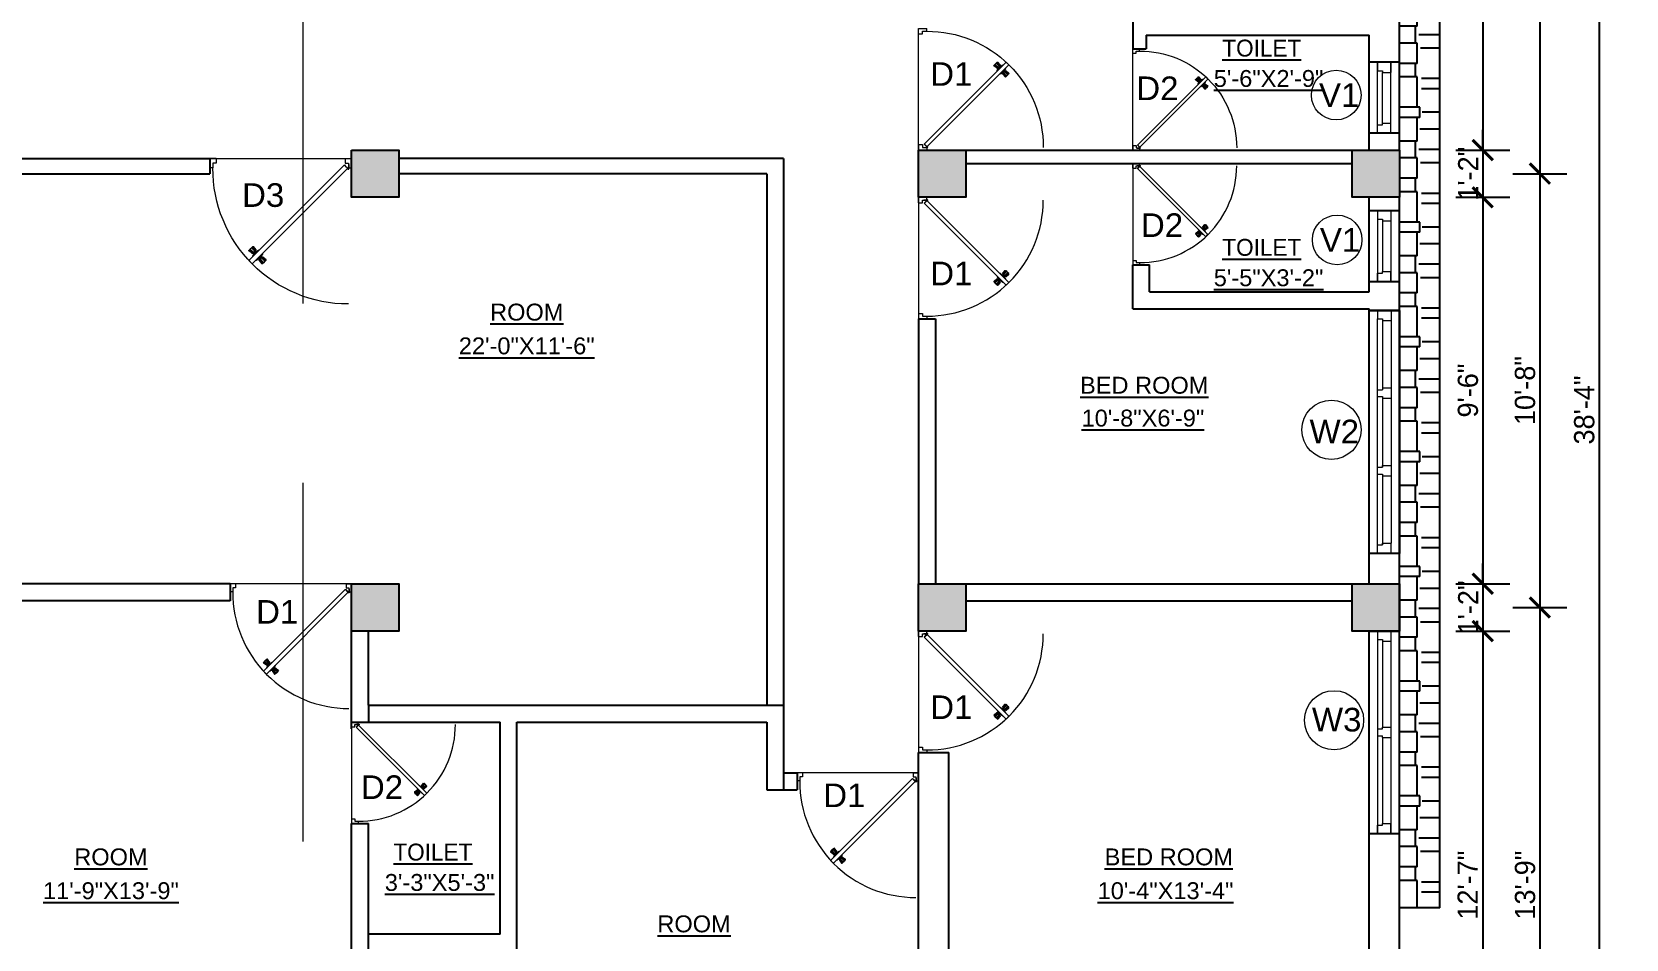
# Model space of a CAD drawing. Header units: inches. Extents: x 3672 to 10975, y -27382 to -746.
# Drawn here: x 4042.8 to 4515.1, y -25579.2 to -25310.5 of the extents above; entities that cross this region are included whole.
import ezdxf

# ---------------------------------------------------------------- set-up
doc = ezdxf.new("R2010")
doc.units = ezdxf.units.IN
doc.header["$LTSCALE"] = 17
doc.header["$MEASUREMENT"] = 0
doc.linetypes.add('21_FP_00$0$HIDDEN', pattern=[0.375, 0.25, -0.125])
doc.linetypes.add('PHANTOM2', pattern=[1.25, 0.625, -0.125, 0.125, -0.125, 0.125, -0.125])
for name, color, linetype, lineweight in [('25 BOT BAR', 12, 'Continuous', 25), ('aa_section_line', 2, 'PHANTOM2', 13), ('DOOR & WIN', 1, 'Continuous', 25), ('OUTLINE', 1, 'Continuous', 25), ('PUERTAS', 7, 'Continuous', 9), ('TEXT', 231, 'Continuous', 20), ('WINDOW FRAME PLAN', 162, 'Continuous', 18)]:
    doc.layers.add(name, color=color, linetype=linetype, lineweight=lineweight)
doc.styles.add('ARCHITECTURE', font='stylu.ttf')
doc.styles.add('DIMTEXT', font='arial.ttf', dxfattribs={"height": 6})
doc.dimstyles.new('8 SCALE', dxfattribs={"dimscale": 0, "dimtxt": 6, "dimasz": 6, "dimexe": 8, "dimexo": 8, "dimgap": 1.25, "dimtad": 1, "dimdec": 0, "dimzin": 3, "dimdsep": 46, "dimlunit": 4, "dimtxsty": 'ARCHITECTURE', "dimblk": 'ARCHTICK', "dimcen": 8, "dimdle": 8, "dimclrd": 5, "dimclre": 5, "dimclrt": 7, "dimadec": 0, "dimazin": 0, "dimtfac": 0.75, "dimtdec": 0, "dimtix": 1, "dimtmove": 2, "dimatfit": 3, "dimldrblk": 'ARCHTICK', "dimfxl": 8, "dimfxlon": 1, "dimtolj": 1, "dimtzin": 0, "dimlwd": -1, "dimlwe": -1, "dimarcsym": 0})

# ---------------------------------------------------------------- blocks, each defined once
blk = doc.blocks.new('ffddd')
at = {"layer": 'DOOR & WIN'}
for p, q in [((-13345.31, -2388.07), (-13345.31, -2316.07)), ((-13336.31, -2316.07), (-13345.31, -2316.07)), ((-13336.31, -2316.07), (-13336.31, -2388.07)), ((-13336.31, -2388.07), (-13345.31, -2388.07)), ((-13336.31, -2388.07), (-13345.31, -2388.07))]:
    blk.add_line(p, q, dxfattribs=at)
at = {"layer": 'WINDOW FRAME PLAN'}
for p, q in [((-13342.81, -2316.07), (-13342.81, -2318.57)), ((-13342.81, -2385.57), (-13342.81, -2318.57)), ((-13342.81, -2318.57), (-13341.31, -2318.57)), ((-13341.31, -2318.57), (-13341.31, -2319.07)), ((-13341.31, -2319.07), (-13341.31, -2339.57)), ((-13341.31, -2319.07), (-13338.81, -2319.07)), ((-13338.81, -2316.07), (-13338.81, -2319.07)), ((-13338.81, -2319.07), (-13338.81, -2385.07)), ((-13342.81, -2339.57), (-13341.31, -2339.57)), ((-13342.81, -2341.57), (-13341.31, -2341.57)), ((-13341.31, -2339.07), (-13338.81, -2339.07)), ((-13341.31, -2341.57), (-13341.31, -2342.07)), ((-13341.31, -2341.57), (-13341.31, -2362.57)), ((-13341.31, -2342.07), (-13338.81, -2342.07)), ((-13342.81, -2362.57), (-13341.31, -2362.57)), ((-13342.81, -2364.57), (-13341.31, -2364.57)), ((-13341.31, -2362.07), (-13338.81, -2362.07)), ((-13341.31, -2362.57), (-13341.31, -2362.07)), ((-13341.31, -2364.57), (-13341.31, -2385.57)), ((-13341.31, -2365.07), (-13338.81, -2365.07)), ((-13341.31, -2385.07), (-13338.81, -2385.07)), ((-13341.31, -2385.57), (-13341.31, -2385.07)), ((-13338.81, -2388.07), (-13338.81, -2385.07)), ((-13342.81, -2388.07), (-13342.81, -2385.57)), ((-13342.81, -2385.57), (-13341.31, -2385.57))]:
    blk.add_line(p, q, dxfattribs=at)
blk = doc.blocks.new('3ft')
at = {"layer": 'PUERTAS', "color": 6}
for p, q in [((1.01, 2.52), (25.23, 26.74)), ((26.05, 25.92), (1.77, 1.64)), ((26.05, 25.92), (25.23, 26.74)), ((0, 2.4), (0, 0)), ((0.72, 2.4), (0, 2.4)), ((1.6, 0), (0, 0)), ((0.72, 1.52), (0.72, 2.44)), ((0.8, 1.52), (0.72, 1.52)), ((0.8, 1.52), (0.8, 2.41)), ((0.8, 1.2), (0.8, 1.52)), ((1.6, 1.2), (0.8, 1.2)), ((1.57, 1.84), (0.94, 2.47)), ((1.63, 1.89), (0.97, 2.55)), ((1.63, 1.89), (1.57, 1.84)), ((1.77, 1.64), (1.57, 1.84)), ((1.6, 0), (1.6, 1.2)), ((34.4, 0), (34.4, 1.2)), ((34.4, 1.2), (35.2, 1.2)), ((34.4, 0), (36, 0)), ((35.2, 1.2), (35.2, 2.4)), ((35.2, 2.4), (36, 2.4)), ((36, 0), (36, 2.4))]:
    blk.add_line(p, q, dxfattribs=at)
at = {"layer": 'PUERTAS', "color": 8}
for p, q in [((22.57, 24.94), (21.65, 25.68)), ((22.63, 24.99), (21.69, 25.75)), ((22.74, 25.1), (21.84, 25.9)), ((22.13, 26.28), (21.98, 26.13)), ((22.88, 25.24), (22.01, 26.06)), ((22.13, 26.28), (22.27, 26.42)), ((22.29, 26.41), (22.27, 26.42)), ((23.16, 25.52), (22.34, 26.39)), ((23.3, 25.66), (22.5, 26.56)), ((23.41, 25.77), (22.65, 26.71)), ((22.69, 24.32), (23.02, 24.83)), ((23.46, 25.83), (22.72, 26.75)), ((22.95, 24.96), (22.84, 25.07)), ((22.98, 24.99), (22.86, 25.1)), ((23.03, 25.04), (22.91, 25.15)), ((22.91, 24.53), (23.1, 24.91)), ((23.11, 25.12), (22.99, 25.23)), ((23.13, 24.76), (23.18, 24.99)), ((23.28, 25.3), (23.17, 25.41)), ((23.36, 25.37), (23.25, 25.49)), ((23.31, 24.94), (23.28, 25.08)), ((23.41, 25.43), (23.3, 25.54)), ((23.46, 25.09), (23.32, 25.13)), ((23.44, 25.45), (23.33, 25.56)), ((23.64, 25.27), (23.41, 25.22)), ((23.87, 25.49), (23.49, 25.3)), ((24.08, 25.71), (23.57, 25.38)), ((23.63, 23.38), (24.14, 23.72)), ((23.84, 23.6), (24.22, 23.79)), ((24.07, 23.82), (24.3, 23.88)), ((24.25, 24), (24.39, 23.97)), ((24.27, 23.64), (24.38, 23.53)), ((24.3, 23.67), (24.41, 23.56)), ((24.35, 23.72), (24.46, 23.61)), ((24.4, 24.15), (24.43, 24.01)), ((24.43, 23.8), (24.54, 23.69)), ((24.58, 24.33), (24.52, 24.1)), ((24.6, 23.97), (24.72, 23.86)), ((24.8, 24.56), (24.61, 24.18)), ((25.02, 24.77), (24.68, 24.26)), ((24.68, 24.05), (24.79, 23.94)), ((24.73, 24.1), (24.85, 23.99)), ((24.76, 24.13), (24.87, 24.02)), ((24.83, 23.85), (25.7, 23.03)), ((24.97, 23.99), (25.87, 23.2)), ((25.08, 24.1), (26.02, 23.34)), ((25.14, 24.15), (26.06, 23.41)), ((24.25, 23.26), (24.99, 22.34)), ((24.3, 23.32), (25.06, 22.38)), ((24.41, 23.43), (25.2, 22.53)), ((24.55, 23.57), (25.37, 22.7)), ((25.58, 22.82), (25.43, 22.67)), ((25.58, 22.82), (25.73, 22.97)), ((25.72, 22.98), (25.73, 22.97)), ((0, 0), (36, 0))]:
    blk.add_line(p, q, dxfattribs=at)
at = {"layer": 'PUERTAS', "color": 1}
for p, q in [((21.67, 25.73), (22.17, 26.23)), ((22.49, 24.95), (21.67, 25.61)), ((21.7, 25.82), (22.14, 26.26)), ((21.73, 25.79), (21.7, 25.82)), ((22.58, 26.7), (22.14, 26.26)), ((22.67, 26.73), (22.17, 26.23)), ((22.61, 26.67), (22.58, 26.7)), ((22.6, 24.96), (23.02, 25.38)), ((22.61, 24.25), (22.92, 24.72)), ((22.62, 24.13), (22.61, 24.14)), ((22.7, 25.07), (22.71, 25.06)), ((23.45, 25.91), (22.79, 26.73)), ((22.82, 25.06), (23.08, 25.32)), ((22.94, 24.95), (22.83, 25.07)), ((22.92, 24.72), (22.92, 24.72)), ((22.93, 24.94), (23.19, 25.21)), ((22.93, 24.84), (22.93, 24.83)), ((23.44, 25.81), (23.02, 25.38)), ((23.34, 25.58), (23.08, 25.32)), ((23.46, 25.47), (23.19, 25.21)), ((23.33, 25.7), (23.34, 25.69)), ((23.45, 25.46), (23.33, 25.57)), ((23.57, 25.47), (23.57, 25.47)), ((24.15, 25.79), (23.68, 25.48)), ((23.68, 25.48), (23.68, 25.48)), ((24.03, 23.61), (24.03, 23.62)), ((24.14, 23.62), (24.14, 23.62)), ((24.25, 23.62), (24.51, 23.89)), ((24.27, 25.78), (24.26, 25.79)), ((24.26, 23.29), (24.69, 23.71)), ((24.26, 23.63), (24.37, 23.52)), ((24.37, 23.52), (24.63, 23.77)), ((24.78, 24.15), (24.51, 23.89)), ((24.89, 24.03), (24.63, 23.77)), ((25.11, 24.14), (24.69, 23.71)), ((24.77, 24.14), (24.88, 24.03)), ((24.79, 24.38), (24.78, 24.37)), ((24.78, 24.26), (24.78, 24.26)), ((25.1, 24.84), (24.79, 24.38)), ((25, 24.03), (25, 24.03)), ((25.09, 24.96), (25.1, 24.95)), ((25.22, 24.14), (26.03, 23.48)), ((23.44, 23.31), (23.45, 23.3)), ((23.56, 23.3), (24.03, 23.61)), ((24.26, 23.18), (24.92, 22.37)), ((24.37, 23.4), (24.37, 23.4)), ((25.04, 22.36), (25.54, 22.86)), ((25.1, 22.42), (25.13, 22.39)), ((25.13, 22.39), (25.57, 22.83)), ((26.04, 23.37), (25.54, 22.86)), ((26.01, 23.27), (25.57, 22.83)), ((25.98, 23.3), (26.01, 23.27))]:
    blk.add_line(p, q, dxfattribs=at)
at = {"layer": 'PUERTAS', "color": 2}
for p, q in [((21.99, 26.11), (21.98, 26.13)), ((25.42, 22.68), (25.43, 22.67))]:
    blk.add_line(p, q, dxfattribs=at)
at = {"layer": 'PUERTAS', "color": 6}
for radius in [0.155, 0.0752]:
    blk.add_circle((0.82, 2.56), radius, dxfattribs=at)
blk.add_arc((0.82, 2.56), 34.38, 359.7285, 90.0333, dxfattribs=at)
at = {"layer": 'PUERTAS', "color": 1}
for centre, start, end in [((22.54, 25.01), 231.0764, 315), ((22.67, 24.2), 135, 225), ((22.73, 26.68), 38.9236, 135), ((22.77, 25.12), 225, 315), ((22.99, 24.89), 135, 219.7428), ((22.87, 24.78), 315, 39.7428), ((23.28, 25.63), 315, 45), ((23.39, 25.86), 315, 38.9236), ((23.51, 25.41), 50.2572, 135), ((23.62, 25.53), 230.2572, 315), ((24.09, 23.56), 50.2572, 135), ((24.2, 23.68), 230.2572, 315), ((24.2, 25.73), 45, 135), ((24.84, 24.31), 135, 219.7428), ((24.72, 24.21), 315, 39.7428), ((24.94, 23.98), 45, 135), ((25.04, 24.89), 315, 45), ((25.17, 24.08), 51.0764, 135), ((23.51, 23.36), 225, 315), ((24.32, 23.23), 135, 218.9236), ((24.42, 23.46), 135, 225), ((24.98, 22.42), 218.9236, 315), ((25.98, 23.42), 315, 51.0764)]:
    blk.add_arc(centre, 0.08, start, end, dxfattribs=at)
blk = doc.blocks.new('*U2796')
at = {"color": 3, "xscale": -1}
blk.add_blockref('3ft', (42, 0), dxfattribs=at)
blk = doc.blocks.new('*U2797')
at = {"layer": 'PUERTAS', "color": 2}
for p, q in [((11.61, 30.24), (12.57, 31.2)), ((11.61, 30.24), (39.94, 1.92)), ((40.83, 2.94), (12.57, 31.2)), ((16.34, 30.46), (16.36, 30.48)), ((12.35, 26.47), (12.33, 26.45)), ((0, 0), (0, 2.8)), ((0.93, 2.8), (0, 2.8)), ((1.87, 0), (0, 0)), ((0.93, 1.4), (0.93, 2.8)), ((1.87, 1.4), (0.93, 1.4)), ((1.87, 0), (1.87, 1.4)), ((39.94, 1.92), (40.16, 2.14)), ((40.1, 2.21), (40.86, 2.97)), ((40.1, 2.21), (40.16, 2.14)), ((40.13, 0), (40.13, 1.4)), ((40.13, 1.4), (41.07, 1.4)), ((40.13, 0), (42, 0)), ((40.16, 2.14), (40.9, 2.88)), ((41.07, 1.77), (41.07, 2.81)), ((41.07, 1.4), (41.07, 1.77)), ((41.07, 1.77), (41.16, 1.77)), ((41.16, 1.77), (41.16, 2.85)), ((41.16, 2.8), (42, 2.8)), ((42, 2.8), (42, 0))]:
    blk.add_line(p, q, dxfattribs=at)
at = {"layer": 'PUERTAS', "color": 1}
for p, q in [((12.73, 29.12), (12.72, 29.11)), ((12.72, 28.98), (13.08, 28.44)), ((13.08, 28.44), (13.08, 28.43)), ((13.69, 30.08), (13.7, 30.09)), ((13.83, 30.09), (14.37, 29.73)), ((14.37, 29.73), (14.38, 29.72)), ((14.51, 29.72), (14.5, 29.72)), ((14.63, 29.71), (14.94, 29.41)), ((14.64, 30.23), (15.41, 31.18)), ((14.65, 30.11), (15.14, 29.61)), ((14.65, 29.7), (14.78, 29.83)), ((14.78, 29.98), (14.77, 29.97)), ((14.77, 29.84), (15.07, 29.54)), ((15.25, 29.1), (14.94, 29.41)), ((15.37, 29.24), (15.07, 29.54)), ((15.64, 29.12), (15.14, 29.61)), ((15.23, 29.11), (15.36, 29.24)), ((15.25, 28.97), (15.25, 28.97)), ((15.26, 28.84), (15.25, 28.84)), ((15.62, 28.3), (15.26, 28.84)), ((15.51, 29.24), (15.5, 29.24)), ((15.55, 31.19), (16.13, 30.6)), ((15.62, 31.12), (15.65, 31.15)), ((15.65, 31.15), (16.17, 30.63)), ((15.76, 29.11), (16.71, 29.88)), ((16.72, 30.01), (16.13, 30.6)), ((16.68, 30.12), (16.17, 30.63)), ((16.65, 30.09), (16.68, 30.12)), ((11.62, 27.26), (12.21, 26.67)), ((12.58, 28.16), (11.63, 27.4)), ((11.69, 27.19), (11.66, 27.15)), ((11.66, 27.15), (12.17, 26.64)), ((12.69, 26.12), (12.17, 26.64)), ((12.79, 26.09), (12.21, 26.67)), ((12.72, 26.16), (12.69, 26.12)), ((12.7, 28.16), (13.2, 27.66)), ((12.83, 28.03), (12.84, 28.04)), ((13.7, 27.04), (12.93, 26.09)), ((12.97, 28.04), (13.27, 27.74)), ((13.11, 28.16), (12.98, 28.03)), ((13.09, 28.3), (13.09, 28.3)), ((13.09, 28.17), (13.4, 27.87)), ((13.69, 27.17), (13.2, 27.66)), ((13.57, 27.43), (13.27, 27.74)), ((13.71, 27.56), (13.4, 27.87)), ((13.69, 27.57), (13.56, 27.44)), ((13.56, 27.3), (13.57, 27.3)), ((13.83, 27.55), (13.84, 27.56)), ((13.97, 27.54), (13.96, 27.55)), ((14.51, 27.19), (13.97, 27.54)), ((14.65, 27.2), (14.64, 27.19)), ((15.61, 28.15), (15.62, 28.16))]:
    blk.add_line(p, q, dxfattribs=at)
at = {"layer": 'PUERTAS', "color": 8}
for p, q in [((12.82, 28.9), (13.2, 28.3)), ((13.06, 28.65), (13.29, 28.21)), ((13.33, 28.39), (13.39, 28.12)), ((13.91, 29.99), (14.5, 29.61)), ((14.16, 29.74), (14.59, 29.52)), ((14.42, 29.48), (14.69, 29.42)), ((14.63, 30.14), (15.5, 31.21)), ((14.63, 29.27), (14.8, 29.31)), ((14.66, 29.69), (14.79, 29.82)), ((14.68, 29.66), (14.82, 29.79)), ((14.69, 30.07), (15.57, 31.16)), ((14.74, 29.6), (14.87, 29.73)), ((14.8, 29.09), (14.85, 29.26)), ((14.82, 29.94), (15.74, 30.99)), ((14.84, 29.51), (14.97, 29.64)), ((15.01, 28.89), (14.95, 29.16)), ((14.98, 29.77), (15.94, 30.79)), ((15.04, 29.3), (15.17, 29.43)), ((15.28, 28.62), (15.05, 29.06)), ((15.14, 29.21), (15.27, 29.34)), ((15.52, 28.37), (15.14, 28.97)), ((15.2, 29.15), (15.33, 29.28)), ((15.22, 29.12), (15.35, 29.25)), ((15.31, 29.45), (16.33, 30.41)), ((15.47, 29.29), (16.52, 30.21)), ((15.6, 29.16), (16.69, 30.04)), ((15.67, 29.09), (16.75, 29.96)), ((15.99, 30.81), (16.01, 30.83)), ((16.19, 30.65), (16.01, 30.83)), ((16.19, 30.65), (16.36, 30.48)), ((12.67, 28.18), (11.59, 27.31)), ((12.74, 28.12), (11.65, 27.23)), ((12.87, 27.99), (11.82, 27.06)), ((12, 26.81), (11.98, 26.79)), ((12.15, 26.62), (11.98, 26.79)), ((13.04, 27.82), (12.01, 26.87)), ((12.15, 26.62), (12.33, 26.45)), ((13.36, 27.5), (12.4, 26.48)), ((13.52, 27.34), (12.6, 26.28)), ((13.65, 27.21), (12.77, 26.11)), ((13.71, 27.14), (12.84, 26.06)), ((13.12, 28.15), (12.99, 28.02)), ((13.14, 28.12), (13.01, 27.99)), ((13.2, 28.06), (13.07, 27.93)), ((13.3, 27.97), (13.17, 27.84)), ((13.5, 27.76), (13.37, 27.63)), ((13.59, 27.67), (13.46, 27.54)), ((13.54, 28.18), (13.49, 28.01)), ((13.65, 27.61), (13.52, 27.48)), ((13.71, 28), (13.54, 27.96)), ((13.68, 27.58), (13.55, 27.45)), ((13.92, 27.79), (13.65, 27.86)), ((14.18, 27.53), (13.75, 27.76)), ((14.43, 27.28), (13.83, 27.67)), ((0, 0), (42, 0))]:
    blk.add_line(p, q, dxfattribs=at)
at = {"layer": 'PUERTAS', "color": 2}
for radius in [0.181, 0.0878]:
    blk.add_circle((41.04, 2.99), radius, dxfattribs=at)
at = {"layer": 'PUERTAS', "color": 8}
blk.add_arc((41.04, 2.99), 40.11, 89.9667, 180.2715, dxfattribs=at)
at = {"layer": 'PUERTAS', "color": 1}
for centre, start, end in [((12.79, 29.04), 135, 225), ((13.02, 28.36), 320.2572, 45), ((13.76, 30.02), 45, 135), ((14.44, 29.79), 225, 309.7428), ((14.57, 29.65), 45, 129.7428), ((14.71, 30.17), 141.0764, 225), ((14.84, 29.91), 135, 225), ((15.32, 28.91), 140.2572, 225), ((15.18, 29.03), 320.2572, 45), ((15.44, 29.3), 225, 315), ((15.48, 31.12), 45, 141.0764), ((15.7, 29.18), 225, 308.9236), ((11.69, 27.33), 128.9236, 225), ((12.63, 28.09), 45, 128.9236), ((12.86, 26.15), 225, 321.0764), ((12.9, 27.97), 45, 135), ((13.16, 28.24), 140.2572, 225), ((13.5, 27.37), 315, 45), ((13.62, 27.1), 321.0764, 45), ((13.77, 27.63), 225, 309.7428), ((13.9, 27.49), 45, 129.7428), ((14.58, 27.25), 225, 315), ((15.55, 28.23), 315, 45)]:
    blk.add_arc(centre, 0.0933, start, end, dxfattribs=at)
blk = doc.blocks.new("5'")
at = {"layer": 'WINDOW FRAME PLAN'}
for p, q in [((10026.35, -7897.24), (10086.35, -7897.24)), ((10026.35, -7897.24), (10026.35, -7901.24)), ((10026.35, -7897.24), (10029.35, -7897.24)), ((10026.35, -7901.24), (10086.35, -7901.24)), ((10026.35, -7901.24), (10028.85, -7901.24)), ((10028.85, -7901.24), (10028.85, -7899.74)), ((10028.85, -7899.74), (10029.35, -7899.74)), ((10029.35, -7899.74), (10029.35, -7897.24)), ((10029.35, -7899.74), (10054.85, -7899.74)), ((10054.85, -7899.74), (10054.85, -7897.24)), ((10054.85, -7897.24), (10057.85, -7897.24)), ((10055.35, -7899.74), (10054.85, -7899.74)), ((10055.35, -7901.24), (10055.35, -7899.74)), ((10057.35, -7901.24), (10057.35, -7899.74)), ((10057.85, -7899.74), (10057.35, -7899.74)), ((10057.85, -7899.74), (10057.85, -7897.24)), ((10057.85, -7899.74), (10083.35, -7899.74)), ((10086.35, -7897.24), (10083.35, -7897.24)), ((10083.35, -7899.74), (10083.35, -7897.24)), ((10083.85, -7899.74), (10083.35, -7899.74)), ((10083.85, -7901.24), (10083.85, -7899.74)), ((10086.35, -7901.24), (10083.85, -7901.24)), ((10086.35, -7897.24), (10086.35, -7901.24))]:
    blk.add_line(p, q, dxfattribs=at)
blk = doc.blocks.new('2ft6in')
at = {"layer": 'PUERTAS', "color": 2}
for p, q in [((0.84, 2.1), (21.02, 22.28)), ((21.71, 21.6), (1.47, 1.37)), ((18.33, 21.76), (18.31, 21.77)), ((21.71, 21.6), (21.02, 22.28)), ((21.18, 18.9), (21.2, 18.89)), ((0, 2), (0, 0)), ((0.6, 2), (0, 2)), ((1.33, 0), (0, 0)), ((0.6, 1.26), (0.6, 2.04)), ((0.67, 1.26), (0.6, 1.26)), ((0.67, 1.26), (0.67, 2.01)), ((0.67, 1), (0.67, 1.26)), ((1.33, 1), (0.67, 1)), ((1.31, 1.53), (0.79, 2.06)), ((1.36, 1.58), (0.81, 2.12)), ((1.36, 1.58), (1.31, 1.53)), ((1.47, 1.37), (1.31, 1.53)), ((1.33, 0), (1.33, 1)), ((28.67, 0), (28.67, 1)), ((28.67, 1), (29.33, 1)), ((28.67, 0), (30, 0)), ((29.33, 1), (29.33, 2)), ((29.33, 2), (30, 2)), ((30, 0), (30, 2))]:
    blk.add_line(p, q, dxfattribs=at)
at = {"layer": 'PUERTAS', "color": 8}
for p, q in [((18.81, 20.78), (18.04, 21.4)), ((18.86, 20.83), (18.08, 21.46)), ((18.95, 20.92), (18.2, 21.58)), ((18.44, 21.9), (18.31, 21.77)), ((19.07, 21.03), (18.34, 21.72)), ((18.44, 21.9), (18.56, 22.02)), ((18.58, 22.01), (18.56, 22.02)), ((19.3, 21.26), (18.61, 22)), ((19.42, 21.38), (18.75, 22.14)), ((19.51, 21.48), (18.88, 22.26)), ((18.91, 20.27), (19.19, 20.69)), ((19.55, 21.53), (18.93, 22.3)), ((19.13, 20.8), (19.03, 20.9)), ((19.15, 20.82), (19.05, 20.92)), ((19.09, 20.44), (19.25, 20.76)), ((19.19, 20.87), (19.1, 20.96)), ((19.25, 20.93), (19.16, 21.02)), ((19.28, 20.63), (19.32, 20.83)), ((19.4, 21.08), (19.31, 21.17)), ((19.47, 21.15), (19.38, 21.24)), ((19.43, 20.78), (19.4, 20.9)), ((19.51, 21.19), (19.42, 21.28)), ((19.55, 20.91), (19.43, 20.94)), ((19.53, 21.21), (19.44, 21.3)), ((19.7, 21.06), (19.51, 21.01)), ((19.89, 21.24), (19.58, 21.08)), ((20.07, 21.42), (19.64, 21.15)), ((19.69, 19.49), (20.12, 19.76)), ((19.87, 19.67), (20.18, 19.83)), ((20.06, 19.85), (20.25, 19.9)), ((20.21, 20), (20.33, 19.97)), ((20.21, 19.38), (20.83, 18.61)), ((20.23, 19.7), (20.32, 19.61)), ((20.25, 19.72), (20.34, 19.63)), ((20.25, 19.43), (20.88, 18.65)), ((20.29, 19.76), (20.38, 19.67)), ((20.33, 20.13), (20.36, 20.01)), ((20.34, 19.53), (21, 18.77)), ((20.36, 19.83), (20.45, 19.74)), ((20.48, 20.28), (20.44, 20.08)), ((20.46, 19.64), (21.14, 18.91)), ((20.5, 19.98), (20.6, 19.89)), ((20.67, 20.47), (20.51, 20.15)), ((20.85, 20.64), (20.57, 20.22)), ((20.57, 20.04), (20.66, 19.95)), ((20.61, 20.09), (20.7, 19.99)), ((20.63, 20.11), (20.72, 20.01)), ((20.69, 19.87), (21.42, 19.19)), ((20.81, 19.99), (21.56, 19.33)), ((20.9, 20.08), (21.68, 19.45)), ((20.95, 20.13), (21.72, 19.51)), ((21.32, 19.01), (21.2, 18.89)), ((21.32, 19.01), (21.44, 19.14)), ((21.43, 19.15), (21.44, 19.14)), ((0, 0), (30, 0))]:
    blk.add_line(p, q, dxfattribs=at)
at = {"layer": 'PUERTAS', "color": 1}
for p, q in [((18.06, 21.44), (18.48, 21.86)), ((18.74, 20.79), (18.06, 21.34)), ((18.08, 21.51), (18.45, 21.88)), ((18.11, 21.49), (18.08, 21.51)), ((18.82, 22.25), (18.45, 21.88)), ((18.9, 22.28), (18.48, 21.86)), ((18.84, 22.23), (18.82, 22.25)), ((18.83, 20.8), (19.18, 21.15)), ((18.84, 20.21), (19.1, 20.6)), ((18.85, 20.11), (18.84, 20.12)), ((18.92, 20.89), (18.93, 20.88)), ((19.54, 21.59), (18.99, 22.27)), ((19.02, 20.88), (19.24, 21.1)), ((19.12, 20.8), (19.03, 20.89)), ((19.1, 20.7), (19.11, 20.69)), ((19.1, 20.6), (19.1, 20.6)), ((19.11, 20.79), (19.33, 21.01)), ((19.54, 21.5), (19.18, 21.15)), ((19.45, 21.31), (19.24, 21.1)), ((19.55, 21.22), (19.33, 21.01)), ((19.45, 21.41), (19.45, 21.41)), ((19.54, 21.22), (19.45, 21.31)), ((19.53, 19.43), (19.54, 19.42)), ((19.64, 21.23), (19.64, 21.23)), ((19.64, 19.42), (20.02, 19.67)), ((19.74, 21.24), (19.73, 21.23)), ((20.12, 21.49), (19.74, 21.24)), ((20.02, 19.67), (20.03, 19.68)), ((20.12, 19.68), (20.12, 19.68)), ((20.21, 19.69), (20.43, 19.9)), ((20.22, 21.48), (20.22, 21.49)), ((20.22, 19.41), (20.57, 19.76)), ((20.22, 19.69), (20.31, 19.6)), ((20.22, 19.32), (20.76, 18.64)), ((20.31, 19.6), (20.52, 19.81)), ((20.31, 19.5), (20.31, 19.5)), ((20.65, 20.12), (20.43, 19.9)), ((20.74, 20.03), (20.52, 19.81)), ((20.93, 20.11), (20.57, 19.76)), ((20.64, 20.11), (20.73, 20.02)), ((20.66, 20.31), (20.65, 20.31)), ((20.65, 20.21), (20.65, 20.22)), ((20.91, 20.7), (20.66, 20.31)), ((20.84, 20.02), (20.83, 20.03)), ((20.86, 18.63), (21.28, 19.05)), ((20.91, 20.8), (20.91, 20.79)), ((20.94, 18.66), (21.31, 19.03)), ((21.02, 20.12), (21.7, 19.57)), ((21.7, 19.47), (21.28, 19.05)), ((21.67, 19.4), (21.31, 19.03)), ((21.65, 19.42), (21.67, 19.4)), ((20.91, 18.68), (20.94, 18.66))]:
    blk.add_line(p, q, dxfattribs=at)
at = {"layer": 'PUERTAS', "color": 2}
for radius in [0.129, 0.0627]:
    blk.add_circle((0.68, 2.14), radius, dxfattribs=at)
at = {"layer": 'PUERTAS', "color": 8}
blk.add_arc((0.68, 2.14), 28.65, 359.7285, 90.0333, dxfattribs=at)
at = {"layer": 'PUERTAS', "color": 1}
for centre, start, end in [((18.78, 20.84), 231.0764, 315), ((18.89, 20.16), 135, 225), ((18.94, 22.23), 38.9236, 135), ((18.97, 20.93), 225, 315), ((19.16, 20.74), 135, 219.7428), ((19.06, 20.65), 315, 39.7428), ((19.4, 21.36), 315, 45), ((19.49, 21.55), 315, 38.9236), ((19.59, 19.47), 225, 315), ((19.6, 21.18), 50.2572, 135), ((19.68, 21.28), 230.2572, 315), ((20.07, 19.63), 50.2572, 135), ((20.17, 21.44), 45, 135), ((20.16, 19.73), 230.2572, 315), ((20.27, 19.36), 135, 218.9236), ((20.35, 19.55), 135, 225), ((20.7, 20.26), 135, 219.7428), ((20.6, 20.17), 315, 39.7428), ((20.78, 19.98), 45, 135), ((20.87, 20.75), 315, 45), ((20.98, 20.07), 51.0764, 135), ((21.65, 19.52), 315, 51.0764), ((20.82, 18.68), 218.9236, 315)]:
    blk.add_arc(centre, 0.0667, start, end, dxfattribs=at)
blk = doc.blocks.new('*U2800')
at = {"color": 3}
blk.add_blockref('2ft6in', (0, 0), dxfattribs=at)
blk = doc.blocks.new('*U2794')
at = {"color": 3, "xscale": -1}
blk.add_blockref('2ft6in', (42, 0), dxfattribs=at)
blk = doc.blocks.new('_ArchTick')
at = {"color": 0, "linetype": 'ByBlock', "const_width": 0.15}
blk.add_lwpolyline([(-0.5, -0.5), (0.5, 0.5)], dxfattribs=at)
blk = doc.blocks.new('*D2937')
at = {"layer": '25 BOT BAR', "color": 5, "transparency": 16777216}
for p, q in [((4472.59, -25198.46), (4472.59, -25353.46)), ((4464.59, -25206.46), (4480.59, -25206.46)), ((4464.59, -25345.46), (4480.59, -25345.46))]:
    blk.add_line(p, q, dxfattribs=at)
at = {"layer": 'Defpoints', "color": 0, "transparency": 16777216}
for p in [(4447.91, -25206.46), (4447.91, -25345.46), (4472.59, -25345.46)]:
    blk.add_point(p, dxfattribs=at)
at = {"layer": '25 BOT BAR', "color": 5, "transparency": 16777216, "xscale": 6, "yscale": 6, "zscale": 6}
for p, rotation in [((4472.59, -25206.46), 90), ((4472.59, -25345.46), 270)]:
    blk.add_blockref('_ArchTick', p, dxfattribs=dict(at, rotation=rotation))
at = {"layer": '25 BOT BAR', "color": 7, "transparency": 16777216, "insert": (4468.13, -25275.96), "char_height": 6, "attachment_point": 5, "rotation": 90, "style": 'ARCHITECTURE'}
blk.add_mtext('\\A1;11\'-7"', dxfattribs=at)
blk = doc.blocks.new('*D2938')
at = {"layer": '25 BOT BAR', "color": 5, "transparency": 16777216}
for p, q in [((4472.59, -25345.46), (4472.59, -25339.46)), ((4464.59, -25345.46), (4480.59, -25345.46)), ((4472.59, -25345.46), (4472.59, -25359.46)), ((4464.59, -25359.46), (4480.59, -25359.46)), ((4472.59, -25359.46), (4472.59, -25365.46))]:
    blk.add_line(p, q, dxfattribs=at)
at = {"layer": 'Defpoints', "color": 0, "transparency": 16777216}
for p in [(4447.91, -25345.46), (4447.91, -25359.46), (4472.59, -25359.46)]:
    blk.add_point(p, dxfattribs=at)
at = {"layer": '25 BOT BAR', "color": 5, "transparency": 16777216, "xscale": 6, "yscale": 6, "zscale": 6}
for p, rotation in [((4472.59, -25345.46), 270), ((4472.59, -25359.46), 90)]:
    blk.add_blockref('_ArchTick', p, dxfattribs=dict(at, rotation=rotation))
at = {"layer": '25 BOT BAR', "color": 7, "transparency": 16777216, "insert": (4468.29, -25352.46), "char_height": 6, "attachment_point": 5, "rotation": 90, "style": 'ARCHITECTURE'}
blk.add_mtext('\\A1;1\'-2"', dxfattribs=at)
blk = doc.blocks.new('*D2939')
at = {"layer": '25 BOT BAR', "color": 5, "transparency": 16777216}
for p, q in [((4472.59, -25351.46), (4472.59, -25481.94)), ((4464.59, -25359.46), (4480.59, -25359.46)), ((4464.59, -25473.94), (4480.59, -25473.94))]:
    blk.add_line(p, q, dxfattribs=at)
at = {"layer": 'Defpoints', "color": 0, "transparency": 16777216}
for p in [(4447.91, -25359.46), (4447.91, -25473.94), (4472.59, -25473.94)]:
    blk.add_point(p, dxfattribs=at)
at = {"layer": '25 BOT BAR', "color": 5, "transparency": 16777216, "xscale": 6, "yscale": 6, "zscale": 6}
for p, rotation in [((4472.59, -25359.46), 90), ((4472.59, -25473.94), 270)]:
    blk.add_blockref('_ArchTick', p, dxfattribs=dict(at, rotation=rotation))
at = {"layer": '25 BOT BAR', "color": 7, "transparency": 16777216, "insert": (4468.23, -25416.7), "char_height": 6, "attachment_point": 5, "rotation": 90, "style": 'ARCHITECTURE'}
blk.add_mtext('\\A1;9\'-6"', dxfattribs=at)
blk = doc.blocks.new('*D2940')
at = {"layer": '25 BOT BAR', "color": 5, "transparency": 16777216}
for p, q in [((4472.59, -25473.94), (4472.59, -25467.94)), ((4464.59, -25473.94), (4480.59, -25473.94)), ((4472.59, -25473.94), (4472.59, -25487.94)), ((4464.59, -25487.94), (4480.59, -25487.94)), ((4472.59, -25487.94), (4472.59, -25493.94))]:
    blk.add_line(p, q, dxfattribs=at)
at = {"layer": 'Defpoints', "color": 0, "transparency": 16777216}
for p in [(4447.91, -25473.94), (4447.91, -25487.94), (4472.59, -25487.94)]:
    blk.add_point(p, dxfattribs=at)
at = {"layer": '25 BOT BAR', "color": 5, "transparency": 16777216, "xscale": 6, "yscale": 6, "zscale": 6}
for p, rotation in [((4472.59, -25473.94), 270), ((4472.59, -25487.94), 90)]:
    blk.add_blockref('_ArchTick', p, dxfattribs=dict(at, rotation=rotation))
at = {"layer": '25 BOT BAR', "color": 7, "transparency": 16777216, "insert": (4468.29, -25480.94), "char_height": 6, "attachment_point": 5, "rotation": 90, "style": 'ARCHITECTURE'}
blk.add_mtext('\\A1;1\'-2"', dxfattribs=at)
blk = doc.blocks.new('*D2928')
at = {"layer": '25 BOT BAR', "color": 5, "transparency": 16777216}
for p, q in [((4472.59, -25479.94), (4472.59, -25646.46)), ((4464.59, -25487.94), (4480.59, -25487.94)), ((4464.59, -25638.46), (4480.59, -25638.46))]:
    blk.add_line(p, q, dxfattribs=at)
at = {"layer": 'Defpoints', "color": 0, "transparency": 16777216}
for p in [(4447.91, -25487.94), (4447.91, -25638.46), (4472.59, -25638.46)]:
    blk.add_point(p, dxfattribs=at)
at = {"layer": '25 BOT BAR', "color": 5, "transparency": 16777216, "xscale": 6, "yscale": 6, "zscale": 6}
for p, rotation in [((4472.59, -25487.94), 90), ((4472.59, -25638.46), 270)]:
    blk.add_blockref('_ArchTick', p, dxfattribs=dict(at, rotation=rotation))
at = {"layer": '25 BOT BAR', "color": 7, "transparency": 16777216, "insert": (4468.13, -25563.2), "char_height": 6, "attachment_point": 5, "rotation": 90, "style": 'ARCHITECTURE'}
blk.add_mtext('\\A1;12\'-7"', dxfattribs=at)
blk = doc.blocks.new('*D2931')
at = {"layer": '25 BOT BAR', "color": 5, "transparency": 16777216}
for p, q in [((4489.52, -25191.46), (4489.52, -25360.46)), ((4481.52, -25199.46), (4497.52, -25199.46)), ((4481.52, -25352.46), (4497.52, -25352.46))]:
    blk.add_line(p, q, dxfattribs=at)
at = {"layer": 'Defpoints', "color": 0, "transparency": 16777216}
for p in [(4440.91, -25199.46), (4440.91, -25352.46), (4489.52, -25352.46)]:
    blk.add_point(p, dxfattribs=at)
at = {"layer": '25 BOT BAR', "color": 5, "transparency": 16777216, "xscale": 6, "yscale": 6, "zscale": 6}
for p, rotation in [((4489.52, -25199.46), 90), ((4489.52, -25352.46), 270)]:
    blk.add_blockref('_ArchTick', p, dxfattribs=dict(at, rotation=rotation))
at = {"layer": '25 BOT BAR', "color": 7, "transparency": 16777216, "insert": (4485.17, -25275.96), "char_height": 6, "attachment_point": 5, "rotation": 90, "style": 'ARCHITECTURE'}
blk.add_mtext('\\A1;12\'-9"', dxfattribs=at)
blk = doc.blocks.new('*D2932')
at = {"layer": '25 BOT BAR', "color": 5, "transparency": 16777216}
for p, q in [((4489.52, -25344.46), (4489.52, -25488.94)), ((4481.52, -25352.46), (4497.52, -25352.46)), ((4481.52, -25480.94), (4497.52, -25480.94))]:
    blk.add_line(p, q, dxfattribs=at)
at = {"layer": 'Defpoints', "color": 0, "transparency": 16777216}
for p in [(4440.91, -25352.46), (4440.91, -25480.94), (4489.52, -25480.94)]:
    blk.add_point(p, dxfattribs=at)
at = {"layer": '25 BOT BAR', "color": 5, "transparency": 16777216, "xscale": 6, "yscale": 6, "zscale": 6}
for p, rotation in [((4489.52, -25352.46), 90), ((4489.52, -25480.94), 270)]:
    blk.add_blockref('_ArchTick', p, dxfattribs=dict(at, rotation=rotation))
at = {"layer": '25 BOT BAR', "color": 7, "transparency": 16777216, "insert": (4485.14, -25416.7), "char_height": 6, "attachment_point": 5, "rotation": 90, "style": 'ARCHITECTURE'}
blk.add_mtext('\\A1;10\'-8"', dxfattribs=at)
blk = doc.blocks.new('*D2933')
at = {"layer": '25 BOT BAR', "color": 5, "transparency": 16777216}
for p, q in [((4489.52, -25472.94), (4489.52, -25653.46)), ((4481.52, -25480.94), (4497.52, -25480.94)), ((4481.52, -25645.46), (4497.52, -25645.46))]:
    blk.add_line(p, q, dxfattribs=at)
at = {"layer": 'Defpoints', "color": 0, "transparency": 16777216}
for p in [(4440.91, -25480.94), (4440.91, -25645.46), (4489.52, -25645.46)]:
    blk.add_point(p, dxfattribs=at)
at = {"layer": '25 BOT BAR', "color": 5, "transparency": 16777216, "xscale": 6, "yscale": 6, "zscale": 6}
for p, rotation in [((4489.52, -25480.94), 90), ((4489.52, -25645.46), 270)]:
    blk.add_blockref('_ArchTick', p, dxfattribs=dict(at, rotation=rotation))
at = {"layer": '25 BOT BAR', "color": 7, "transparency": 16777216, "insert": (4485.16, -25563.2), "char_height": 6, "attachment_point": 5, "rotation": 90, "style": 'ARCHITECTURE'}
blk.add_mtext('\\A1;13\'-9"', dxfattribs=at)
blk = doc.blocks.new('*D2934')
at = {"layer": '25 BOT BAR', "color": 5, "transparency": 16777216}
for p, q in [((4507.07, -25184.46), (4507.07, -25660.46)), ((4499.07, -25192.46), (4515.07, -25192.46)), ((4499.07, -25652.46), (4515.07, -25652.46))]:
    blk.add_line(p, q, dxfattribs=at)
at = {"layer": 'Defpoints', "color": 0, "transparency": 16777216}
for p in [(4447.91, -25192.46), (4447.91, -25652.46), (4507.07, -25652.46)]:
    blk.add_point(p, dxfattribs=at)
at = {"layer": '25 BOT BAR', "color": 5, "transparency": 16777216, "xscale": 6, "yscale": 6, "zscale": 6}
for p, rotation in [((4507.07, -25192.46), 90), ((4507.07, -25652.46), 270)]:
    blk.add_blockref('_ArchTick', p, dxfattribs=dict(at, rotation=rotation))
at = {"layer": '25 BOT BAR', "color": 7, "transparency": 16777216, "insert": (4502.69, -25422.46), "char_height": 6, "attachment_point": 5, "rotation": 90, "style": 'ARCHITECTURE'}
blk.add_mtext('\\A1;38\'-4"', dxfattribs=at)
blk = doc.blocks.new('*D2916')
at = {"layer": '25 BOT BAR', "color": 5, "transparency": 16777216}
for p, q in [((4447.91, -25697.41), (4447.91, -25713.41)), ((4459.91, -25697.41), (4459.91, -25713.41)), ((4447.91, -25705.41), (4441.91, -25705.41)), ((4447.91, -25705.41), (4459.91, -25705.41)), ((4459.91, -25705.41), (4465.91, -25705.41))]:
    blk.add_line(p, q, dxfattribs=at)
at = {"layer": 'Defpoints', "color": 0, "transparency": 16777216}
for p in [(4459.91, -25569.94), (4447.91, -25652.46), (4459.91, -25705.41)]:
    blk.add_point(p, dxfattribs=at)
at = {"layer": '25 BOT BAR', "color": 5, "transparency": 16777216, "xscale": 6, "yscale": 6, "zscale": 6}
blk.add_blockref('_ArchTick', (4447.91, -25705.41), dxfattribs=at)
at = {"layer": '25 BOT BAR', "color": 5, "transparency": 16777216, "xscale": 6, "yscale": 6, "zscale": 6, "rotation": 180}
blk.add_blockref('_ArchTick', (4459.91, -25705.41), dxfattribs=at)
at = {"layer": '25 BOT BAR', "color": 7, "transparency": 16777216, "insert": (4453.91, -25701.05), "char_height": 6, "attachment_point": 5, "style": 'ARCHITECTURE'}
blk.add_mtext('\\A1;1\'-0"', dxfattribs=at)
blk = doc.blocks.new('*D2917')
at = {"layer": '25 BOT BAR', "color": 5, "transparency": 16777216}
for p, q in [((4447.91, -25733.87), (4447.91, -25749.87)), ((4459.91, -25733.87), (4459.91, -25749.87)), ((4447.91, -25741.87), (4441.91, -25741.87)), ((4447.91, -25741.87), (4459.91, -25741.87)), ((4459.91, -25741.87), (4465.91, -25741.87))]:
    blk.add_line(p, q, dxfattribs=at)
at = {"layer": 'Defpoints', "color": 0, "transparency": 16777216}
for p in [(4459.91, -25569.94), (4447.91, -25652.46), (4459.91, -25741.87)]:
    blk.add_point(p, dxfattribs=at)
at = {"layer": '25 BOT BAR', "color": 5, "transparency": 16777216, "xscale": 6, "yscale": 6, "zscale": 6}
blk.add_blockref('_ArchTick', (4447.91, -25741.87), dxfattribs=at)
at = {"layer": '25 BOT BAR', "color": 5, "transparency": 16777216, "xscale": 6, "yscale": 6, "zscale": 6, "rotation": 180}
blk.add_blockref('_ArchTick', (4459.91, -25741.87), dxfattribs=at)
at = {"layer": '25 BOT BAR', "color": 7, "transparency": 16777216, "insert": (4453.91, -25737.51), "char_height": 6, "attachment_point": 5, "style": 'ARCHITECTURE'}
blk.add_mtext('\\A1;1\'-0"', dxfattribs=at)

msp = doc.modelspace()

# ---------------------------------------------------------------- hatches: boundary and pattern name
at = {"layer": 'DOOR & WIN'}
h = msp.add_hatch(color=256, dxfattribs=at)
h.dxf.hatch_style = 1
h.paths.add_polyline_path([(4151.45, -25345.46), (4137.45, -25345.46), (4137.45, -25359.46), (4151.45, -25359.46)])
h = msp.add_hatch(color=256, dxfattribs=at)
h.dxf.hatch_style = 1
h.paths.add_polyline_path([(4319.45, -25345.46), (4305.45, -25345.46), (4305.45, -25359.46), (4319.45, -25359.46)])
h = msp.add_hatch(color=256, dxfattribs=at)
h.dxf.hatch_style = 1
h.paths.add_polyline_path([(4447.91, -25345.46), (4433.91, -25345.46), (4433.91, -25359.46), (4447.91, -25359.46)])
h = msp.add_hatch(color=256, dxfattribs=at)
h.dxf.hatch_style = 1
h.paths.add_polyline_path([(4151.45, -25473.94), (4137.45, -25473.94), (4137.45, -25487.94), (4151.45, -25487.94)])
h = msp.add_hatch(color=256, dxfattribs=at)
h.dxf.hatch_style = 1
h.paths.add_polyline_path([(4319.45, -25473.94), (4305.45, -25473.94), (4305.45, -25487.94), (4319.45, -25487.94)])
h = msp.add_hatch(color=256, dxfattribs=at)
h.dxf.hatch_style = 1
h.paths.add_polyline_path([(4447.91, -25473.94), (4433.91, -25473.94), (4433.91, -25487.94), (4447.91, -25487.94)])
at = {"layer": 'OUTLINE'}
h = msp.add_hatch(dxfattribs=at)
h.set_pattern_fill('AR-RSHKE', color=8, angle=90)
h.set_pattern_definition([(90, (-6022.838, -6798.299), (-12, 25.5), [6, -5, 7, -3, 9, -4]), (90, (-6023.338, -6792.299), (-12, 25.5), [5, -19, 4, -6]), (90, (-6022.088, -6780.299), (-12, 25.5), [3, -31]), (180, (-6022.838, -6798.299), (-12, -8.5), [11.5, -36.5]), (180, (-6022.838, -6792.299), (-12, -8.5), [11.25, -36.75]), (180, (-6022.838, -6787.299), (-12, -8.5), [10.5, -37.5]), (180, (-6022.088, -6780.299), (-12, -8.5), [11.5, -36.5]), (180, (-6022.088, -6777.299), (-12, -8.5), [11.5, -36.5]), (180, (-6022.838, -6768.299), (-12, -8.5), [11, -37])])
h.paths.add_polyline_path([(4459.91, -25192.46), (4447.91, -25192.46), (4447.91, -25206.46), (4447.91, -25345.46), (4447.91, -25359.46), (4447.91, -25569.94), (4459.91, -25569.94)])

# ---------------------------------------------------------------- linework, layer by layer
at = {"layer": '25 BOT BAR'}
for p, q in [((4368.91, -25307.46), (4368.91, -25315.46)), ((4372.91, -25311.46), (4372.91, -25315.46)), ((4368.91, -25315.46), (4372.91, -25315.46)), ((4447.91, -25319.46), (4438.91, -25319.46)), ((4447.91, -25340.46), (4438.91, -25340.46)), ((4001.45, -25347.96), (4095.45, -25347.96)), ((4095.45, -25347.96), (4095.45, -25352.46)), ((4265.45, -25347.96), (4151.45, -25347.96)), ((4265.45, -25347.96), (4265.45, -25529.94)), ((4001.45, -25352.46), (4095.45, -25352.46)), ((4260.45, -25352.46), (4151.45, -25352.46)), ((4260.45, -25352.46), (4260.45, -25509.94)), ((4447.91, -25363.46), (4438.91, -25363.46)), ((4368.91, -25392.46), (4368.91, -25379.46)), ((4368.91, -25379.46), (4373.91, -25379.46)), ((4373.91, -25387.46), (4373.91, -25379.46)), ((4447.91, -25384.46), (4438.91, -25384.46)), ((4305.45, -25395.46), (4305.45, -25473.94)), ((4305.45, -25395.46), (4310.45, -25395.46)), ((4310.45, -25395.46), (4310.45, -25473.94)), ((4101.45, -25473.94), (4001.45, -25473.94)), ((4101.45, -25473.94), (4101.45, -25478.94)), ((4319.45, -25473.94), (4433.91, -25473.94)), ((4101.45, -25478.94), (4001.45, -25478.94)), ((4319.45, -25478.94), (4433.91, -25478.94)), ((4137.45, -25516.94), (4137.45, -25487.94)), ((4142.45, -25509.94), (4142.45, -25487.94)), ((4438.91, -25487.94), (4447.91, -25487.94)), ((4142.45, -25509.94), (4260.45, -25509.94)), ((4142.45, -25509.94), (4142.45, -25514.94)), ((4260.45, -25509.94), (4265.45, -25509.94)), ((4137.45, -25514.94), (4181.45, -25514.94)), ((4181.45, -25577.7), (4181.45, -25514.94)), ((4186.45, -25582.7), (4186.45, -25514.94)), ((4186.45, -25514.94), (4260.45, -25514.94)), ((4260.45, -25514.94), (4260.45, -25534.94)), ((4305.45, -25523.94), (4314.45, -25523.94)), ((4265.45, -25529.94), (4269.45, -25529.94)), ((4265.45, -25529.94), (4265.45, -25534.94)), ((4269.45, -25529.94), (4269.45, -25534.94)), ((4260.45, -25534.94), (4269.45, -25534.94)), ((4137.45, -25638.46), (4137.45, -25544.94)), ((4137.45, -25544.94), (4142.45, -25544.94)), ((4142.45, -25577.7), (4142.45, -25544.94)), ((4438.91, -25547.94), (4447.91, -25547.94)), ((4459.91, -25569.94), (4447.91, -25569.94)), ((4181.45, -25577.7), (4142.45, -25577.7)), ((4142.45, -25582.7), (4142.45, -25577.7))]:
    msp.add_line(p, q, dxfattribs=at)
at = {"layer": 'aa_section_line', "linetype": '21_FP_00$0$HIDDEN', "ltscale": 25}
msp.add_line((4123.02, -25125.27), (4123.01, -25745.2), dxfattribs=at)
at = {"layer": 'DOOR & WIN'}
for p, q in [((4447.91, -25345.46), (4447.91, -25192.46)), ((4459.91, -25569.94), (4459.91, -25192.46)), ((4372.91, -25311.46), (4438.91, -25311.46)), ((4438.91, -25345.46), (4438.91, -25311.46)), ((4319.45, -25345.46), (4433.91, -25345.46)), ((4319.45, -25349.46), (4433.91, -25349.46)), ((4438.91, -25387.46), (4438.91, -25359.46)), ((4447.91, -25652.46), (4447.91, -25359.46)), ((4373.91, -25387.46), (4438.91, -25387.46)), ((4368.91, -25392.46), (4438.91, -25392.46)), ((4438.91, -25473.94), (4438.91, -25392.46)), ((4438.91, -25638.46), (4438.91, -25487.94)), ((4305.45, -25529.94), (4305.45, -25523.94)), ((4314.45, -25638.46), (4314.45, -25523.94)), ((4305.45, -25638.46), (4305.45, -25529.94))]:
    msp.add_line(p, q, dxfattribs=at)
at = {"layer": 'OUTLINE'}
msp.add_line((4438.91, -25392.94), (4447.91, -25392.94), dxfattribs=at)
for points in [[(4137.45, -25345.46), (4151.45, -25345.46), (4151.45, -25359.46), (4137.45, -25359.46)], [(4305.45, -25345.46), (4319.45, -25345.46), (4319.45, -25359.46), (4305.45, -25359.46)], [(4433.91, -25345.46), (4447.91, -25345.46), (4447.91, -25359.46), (4433.91, -25359.46)], [(4137.45, -25473.94), (4151.45, -25473.94), (4151.45, -25487.94), (4137.45, -25487.94)], [(4305.45, -25473.94), (4319.45, -25473.94), (4319.45, -25487.94), (4305.45, -25487.94)], [(4433.91, -25473.94), (4447.91, -25473.94), (4447.91, -25487.94), (4433.91, -25487.94)]]:
    msp.add_lwpolyline(points, close=True, dxfattribs=at)
at = {"layer": 'TEXT'}
for centre, radius in [((4429.18, -25329.17), 7.35), ((4429.46, -25372.07), 7.35), ((4427.78, -25428.33), 8.75), ((4428.55, -25514.35), 8.75)]:
    msp.add_circle(centre, radius, dxfattribs=at)
at = {"layer": 'WINDOW FRAME PLAN'}
for p, q in [((4441.41, -25340.46), (4441.41, -25319.46)), ((4441.41, -25319.46), (4441.41, -25321.96)), ((4445.41, -25340.46), (4445.41, -25319.46)), ((4445.41, -25319.46), (4445.41, -25322.46)), ((4441.41, -25321.96), (4442.91, -25321.96)), ((4442.91, -25321.96), (4442.91, -25322.46)), ((4442.91, -25337.46), (4442.91, -25322.46)), ((4442.91, -25322.46), (4445.41, -25322.46)), ((4441.41, -25340.46), (4441.41, -25337.96)), ((4441.41, -25337.96), (4442.91, -25337.96)), ((4442.91, -25337.46), (4445.41, -25337.46)), ((4442.91, -25337.96), (4442.91, -25337.46)), ((4445.41, -25340.46), (4445.41, -25337.46)), ((4441.41, -25363.46), (4441.41, -25384.46)), ((4441.41, -25363.46), (4441.41, -25365.96)), ((4445.41, -25363.46), (4445.41, -25384.46)), ((4445.41, -25363.46), (4445.41, -25366.46)), ((4441.41, -25365.96), (4442.91, -25365.96)), ((4442.91, -25365.96), (4442.91, -25366.46)), ((4442.91, -25366.46), (4442.91, -25381.46)), ((4442.91, -25366.46), (4445.41, -25366.46)), ((4441.41, -25384.46), (4441.41, -25381.96)), ((4441.41, -25381.96), (4442.91, -25381.96)), ((4442.91, -25381.46), (4445.41, -25381.46)), ((4442.91, -25381.96), (4442.91, -25381.46)), ((4445.41, -25384.46), (4445.41, -25381.46))]:
    msp.add_line(p, q, dxfattribs=at)

# ---------------------------------------------------------------- block references
at = {"layer": '25 BOT BAR', "rotation": 270}
msp.add_blockref("5'", (12342.65, -15461.59), dxfattribs=at)
at = {"layer": 'DOOR & WIN', "rotation": 270}
for name, p in [('*U2796', (4305.45, -25303.46)), ('*U2794', (4368.91, -25303.46)), ('*U2800', (4137.45, -25514.94))]:
    msp.add_blockref(name, p, dxfattribs=at)
at = {"layer": 'DOOR & WIN', "xscale": -1}
for name, p, rotation in [('*U2797', (4095.45, -25347.96), 180), ('*U2794', (4368.91, -25391.46), 270), ('*U2796', (4305.45, -25401.46), 270), ('*U2796', (4095.45, -25473.94), 180), ('*U2796', (4305.45, -25529.94), 270), ('*U2796', (4263.45, -25529.94), 180)]:
    msp.add_blockref(name, p, dxfattribs=dict(at, rotation=rotation))
at = {"layer": 'OUTLINE'}
msp.add_blockref('ffddd', (17784.23, -23076.87), dxfattribs=at)

# ---------------------------------------------------------------- texts
at = {"layer": 'DOOR & WIN', "char_height": 5, "attachment_point": 5}
for s, insert in [('{\\L\\C7;TOILET}', (4407.14, -25315.29)), ('{\\fArial TUR|b0|i0|c0|p34;\\L\\C7;5\'-6"X2\'-9"}', (4409.14, -25324.29)), ('{\\L\\C7;TOILET}', (4407.14, -25374.32)), ('{\\fArial TUR|b0|i0|c0|p34;\\L\\C7;5\'-5"X3\'-2"}', (4409.14, -25383.32)), ('{\\fArial TUR|b0|i0|c162|p34;\\L\\C7;ROOM}', (4189.36, -25393.49)), ('{\\fArial TUR|b0|i0|c0|p34;\\L\\C7;22\'-0"X11\'-6"}', (4189.36, -25403.5)), ('{\\fArial TUR|b0|i0|c0|p34;\\L\\C7;BED ROOM}', (4372.3, -25415.16)), ('{\\fArial TUR|b0|i0|c0|p34;\\L\\C7;10\'-8"X6\'-9"}', (4371.92, -25424.89)), ('{\\fArial TUR|b0|i0|c162|p34;\\L\\C7;ROOM}', (4066.17, -25554.87)), ('{\\L\\C7;TOILET}', (4161.55, -25553.44)), ('{\\fArial TUR|b0|i0|c162|p34;\\L\\C7; \\fArial TUR|b0|i0|c0|p34;BED \\fArial TUR|b0|i0|c162|p34;ROOM}', (4378.62, -25554.87)), ('{\\fArial TUR|b0|i0|c0|p34;\\L\\C7;3\'-3"X5\'-3"}', (4163.55, -25562.44)), ('{\\fArial TUR|b0|i0|c0|p34;\\L\\C7;11\'-9"X13\'-9"}', (4066.17, -25564.88)), ('{\\fArial TUR|b0|i0|c0|p34;\\L\\C7;10\'-4"X13\'-4"}', (4378.62, -25564.88)), ('{\\fArial TUR|b0|i0|c162|p34;\\L\\C7;ROOM}', (4238.92, -25574.71))]:
    msp.add_mtext(s, dxfattribs=dict(at, insert=insert))
at = {"layer": 'TEXT', "style": 'DIMTEXT'}
for s, p in [('D1', (4308.89, -25326.43)), ('D2', (4369.96, -25330.67)), ('V1', (4424.08, -25332.69)), ('D3', (4105.02, -25362.29)), ('D2', (4371.33, -25371.21)), ('V1', (4424.36, -25375.59)), ('D1', (4308.89, -25385.52)), ('D1', (4109.18, -25485.76)), ('D1', (4308.89, -25514)), ('W3', (4421.99, -25517.68)), ('D2', (4140.23, -25537.69)), ('D1', (4277.2, -25540.1))]:
    msp.add_text(s, height=7, dxfattribs=at).set_placement(p)
msp.add_text('W2', height=7, rotation=360, dxfattribs=at).set_placement((4421.28, -25432.33))

# ---------------------------------------------------------------- dimensions: what is measured, and where the dimension line sits
at = {"layer": '25 BOT BAR'}
for base, p1, p2, picture, middle in [((4507.07, -25652.46), (4447.91, -25192.46), (4447.91, -25652.46), '*D2934', (4502.69, -25422.46)), ((4489.52, -25352.46), (4440.91, -25199.46), (4440.91, -25352.46), '*D2931', (4485.17, -25275.96)), ((4472.59, -25345.46), (4447.91, -25206.46), (4447.91, -25345.46), '*D2937', (4468.13, -25275.96)), ((4472.59, -25359.46), (4447.91, -25345.46), (4447.91, -25359.46), '*D2938', (4468.29, -25352.46)), ((4489.52, -25480.94), (4440.91, -25352.46), (4440.91, -25480.94), '*D2932', (4485.14, -25416.7)), ((4472.59, -25473.94), (4447.91, -25359.46), (4447.91, -25473.94), '*D2939', (4468.23, -25416.7)), ((4472.59, -25487.94), (4447.91, -25473.94), (4447.91, -25487.94), '*D2940', (4468.29, -25480.94)), ((4489.52, -25645.46), (4440.91, -25480.94), (4440.91, -25645.46), '*D2933', (4485.16, -25563.2)), ((4472.59, -25638.46), (4447.91, -25487.94), (4447.91, -25638.46), '*D2928', (4468.13, -25563.2))]:
    dim = msp.add_linear_dim(base=base, p1=p1, p2=p2, angle=90, dimstyle='8 SCALE', override={"dimscale": 1}, dxfattribs=at)
    dim.commit()
    dim.dimension.update_dxf_attribs({"geometry": picture, "text_midpoint": middle})
for base, picture, middle in [((4459.91, -25705.41), '*D2916', (4453.91, -25701.05)), ((4459.91, -25741.87), '*D2917', (4453.91, -25737.51))]:
    dim = msp.add_linear_dim(base=base, p1=(4447.91, -25652.46), p2=(4459.91, -25569.94), dimstyle='8 SCALE', override={"dimscale": 1}, dxfattribs=at)
    dim.commit()
    dim.dimension.update_dxf_attribs({"geometry": picture, "text_midpoint": middle})

doc.saveas('drawing.dxf')
